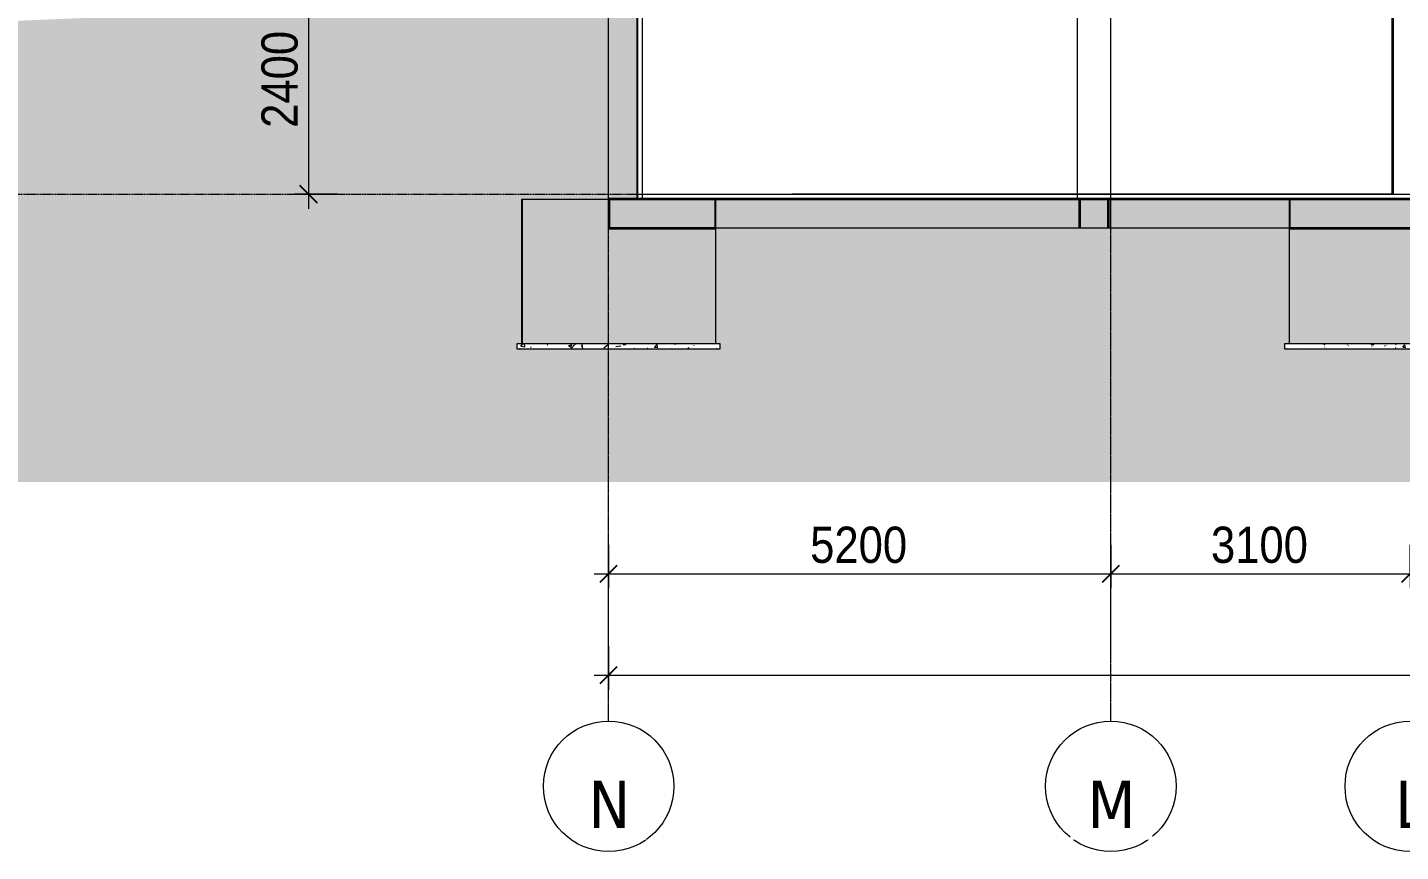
# Model space of a CAD drawing. Header units: millimetres. Extents: x -92143 to -2058, y -8802 to 35300.
# Drawn here: x -84255 to -70037, y -8802 to -275 of the extents above; entities that cross this region are included whole.
import ezdxf

# ---------------------------------------------------------------- set-up
doc = ezdxf.new("R2010")
doc.units = ezdxf.units.MM
doc.linetypes.add('Centre', pattern=[31.75, 6.35, -4.7625, 15.875, -4.7625])
doc.linetypes.add('Grid Line', pattern=[22.225, 12.7, -3.175, 3.175, -3.175])
for name, color, linetype, lineweight in [('0-1', 7, 'Continuous', 5), ('A-ANNO-DIMS', 211, 'Continuous', 9), ('A-ANNO-DIMS-150', 211, 'Continuous', 9), ('A-DETL-GENF-2', 9, 'Continuous', 9), ('A-DETL-GENF-3', 43, 'Continuous', 9), ('A-DETL-THIN', 151, 'Continuous', 9), ('A-FLOR', 192, 'Continuous', 9), ('A-FLOR-1', 10, 'Continuous', 35), ('A-FLOR-LEVL-2', 51, 'Centre', 9), ('A-FLOR-PATT-1', 7, 'Continuous', 9), ('A-WALL', 113, 'Continuous', 9), ('A-WALL-PATT-1', 7, 'Continuous', 9), ('C-PRKG', 70, 'Continuous', 9), ('L-SITE-WALL-1', 250, 'Continuous', 25), ('S-BEAM-1', 12, 'Continuous', 5), ('S-BEAM-3', 10, 'Continuous', 35), ('S-COLS-1', 7, 'Continuous', 9), ('S-FNDN-1', 32, 'Continuous', 5), ('S-FNDN-2', 250, 'Continuous', 25), ('S-GRID-1', 1, 'Grid Line', 9), ('S-GRID-IDEN', 1, 'Continuous', 9)]:
    doc.layers.add(name, color=color, linetype=linetype, lineweight=lineweight)
doc.styles.add('Tahoma_B_1', font='tahomabd.ttf', dxfattribs={"height": 487.5})
doc.styles.add('UTM Avo', font='', dxfattribs={"width": 0.9, "height": 375})
doc.styles.get('UTM Avo').set_extended_font_data('UTM Avo')
doc.dimstyles.new('1_Dim_chi_tiet_2_5', dxfattribs={"dimscale": 304.8, "dimtxt": 374.737856, "dimasz": 0.590551, "dimexe": 0.492126, "dimexo": 0.0625, "dimgap": 0.049213, "dimtad": 1, "dimdec": 0, "dimrnd": 5, "dimzin": 0, "dimdsep": 46, "dimtxsty": 'UTM Avo', "dimblk1": 'OBLIQUE', "dimblk2": 'OBLIQUE', "dimsah": 1, "dimcen": 0.09, "dimdle": 0.492126, "dimazin": 0, "dimtfac": 1, "dimtdec": 4, "dimtix": 1, "dimtmove": 0, "dimatfit": 3, "dimfxl": 0.984252, "dimfxlon": 1, "dimtvp": 1, "dimtolj": 1, "dimtzin": 0, "dimarcsym": 2})
pattern_1 = [(50, (-51987.05, 14125), (327.9314, -28.6906), [34.29, -377.19]), (355, (-51987.05, 14125), (-63.4373, 343.9026), [27.432, -301.752]), (100.451, (-51959.72, 14122.6), (264.4966, 315.2094), [29.142, -320.562]), (46.184, (-51987.05, 14216.44), (487.9424, -75.6775), [51.435, -565.785]), (96.636, (-51946.4, 14210.13), (427.3244, 445.37), [43.713, -480.843]), (351.184, (-51987.05, 14216.44), (427.329, 445.3655), [41.148, -452.628]), (21, (-51941.33, 14193.58), (272.9058, -184.0777), [34.29, -377.19]), (326, (-51941.33, 14193.58), (111.2438, 331.539), [27.432, -301.752]), (71.451, (-51918.6, 14178.24), (384.1505, 147.458), [29.142, -320.562]), (37.5, (-51987.05, 14125), (5.56, 152.19915), [5.029, -293.065, 5.029, -301.295, -302.895]), (37.5, (-51987.05, 14125), (5.56, 152.19915), [-604.418, 5.029, -297.866]), (7.5, (-51987.05, 14125), (120.2759, 180.32485), [5.029, -169.621, 5.029, -286.207, -115.443]), (7.5, (-51987.05, 14125), (120.2759, 180.32485), [-465.887, 5.029, -110.414]), (327.5, (-52089.01, 14125), (244.06366, -10.3123), [5.029, -109.271, 5.029, -351.587, -473.202]), (327.5, (-52089.01, 14125), (244.06366, -10.3123), [-470.916, 5.029, -468.173]), (317.5, (-52134.73, 14125), (266.6327, 45.7678), [5.029, -143.561, 5.029, -231.8, -336.042]), (317.5, (-52134.73, 14125), (266.6327, 45.7678), [-385.42, 5.029, -331.013])]
pattern_2 = [(50, (-51987.05, 14125), (1093.104, -95.634), [114.3, -1257.3]), (355, (-51987, 14125), (-211.457, 1146.34), [91.44, -1005.84]), (100.451, (-51896, 14117), (881.656, 1050.7), [97.14, -1068.54]), (46.184, (-51987, 14429.8), (1626.475, -252.257), [171.45, -1885.95]), (96.636, (-51851.5, 14408.8), (1424.416, 1484.565), [145.71, -1602.81]), (351.184, (-51987, 14429.8), (1424.43, 1484.55), [137.16, -1508.76]), (21, (-51834.65, 14353.6), (909.686, -613.59), [114.3, -1257.3]), (326, (-51834.7, 14353.6), (370.812, 1105.13), [91.44, -1005.84]), (71.451, (-51758.8, 14302.5), (1280.503, 491.528), [97.14, -1068.54]), (37.5, (-51987.05, 14125), (18.5313, 507.3303), [50.292, -943.356, 50.292, -970.788, -1009.65]), (37.5, (-51987.05, 14125), (18.5313, 507.3303), [-2014.728, 50.292, -959.358]), (7.5, (-51987.05, 14125), (400.918, 601.084), [50.292, -531.876, 50.292, -920.496, -384.81]), (7.5, (-51987.05, 14125), (400.918, 601.084), [-1552.956, 50.292, -334.518]), (327.5, (-52326.9, 14125), (813.545, -34.3737), [50.292, -330.708, 50.292, -1138.428, -1577.34]), (327.5, (-52326.9, 14125), (813.545, -34.3737), [-1569.72, 50.292, -1527.048]), (317.5, (-52479.3, 14125), (888.775, 152.56), [50.292, -445.008, 50.292, -739.14, -1120.14]), (317.5, (-52479.3, 14125), (888.775, 152.56), [-1284.732, 50.292, -1069.848])]

# ---------------------------------------------------------------- blocks, each defined once
blk = doc.blocks.new('NCV_TKTC_KET CAU_rvt-1-TKCS_MẶT CẮT E')
at = {"layer": 'A-FLOR-PATT-1'}
blk.add_hatch(color=256, dxfattribs=at).paths.add_polyline_path([(-17238, -2350), (-17238, -2050), (-78236, -2050), (-78236, -2350), (-18018, -2350)])
at = {"layer": 'A-WALL-PATT-1'}
blk.add_hatch(color=256, dxfattribs=at).paths.add_polyline_path([(-77937, -2050), (-77937, 500), (-78237, 499), (-78237, -2050)])
at = {"layer": 'S-BEAM-1'}
blk.add_hatch(color=256, dxfattribs=at).paths.add_polyline_path([(-73062, -2350), (-73062, -2050), (-73362, -2050), (-73362, -2350)])
at = {"layer": 'S-FNDN-1'}
for points in [[(-77206, -3550), (-77129, -3550), (-77129, -2050), (-79134, -2050), (-79134, -3550), (-77377, -3550)], [(-70424, -3550), (-68687, -3550), (-68687, -2050), (-71187, -2050), (-71187, -3550), (-70691, -3550)]]:
    blk.add_hatch(color=256, dxfattribs=at).paths.add_polyline_path(points)
at = {"layer": 'A-FLOR-1'}
for p, q in [((-17238, -2050), (-78236, -2050)), ((-78236, -2050), (-78236, -2350)), ((-78236, -2350), (-77129, -2350)), ((-71187, -2350), (-68687, -2350))]:
    blk.add_line(p, q, dxfattribs=at)
at = {"layer": 'L-SITE-WALL-1'}
for p, q in [((-77937, -2050), (-77937, 500)), ((-78237, -2050), (-77937, -2050))]:
    blk.add_line(p, q, dxfattribs=at)
at = {"layer": 'S-BEAM-3'}
for p, q in [((-73062, -2050), (-73362, -2050)), ((-73362, -2050), (-73362, -2350)), ((-73062, -2350), (-73062, -2050))]:
    blk.add_line(p, q, dxfattribs=at)
at = {"layer": 'S-COLS-1'}
for p, q in [((-77887, -2050), (-77887, -2000)), ((-73387, -2000), (-73387, -2050)), ((-73037, -2050), (-73037, -2000))]:
    blk.add_line(p, q, dxfattribs=at)
at = {"layer": 'S-FNDN-2'}
for p, q in [((-79134, -2050), (-79134, -3550)), ((-77129, -2050), (-78237, -2050)), ((-77129, -2350), (-77129, -2050)), ((-68687, -2050), (-71187, -2050)), ((-71187, -2050), (-71187, -2350))]:
    blk.add_line(p, q, dxfattribs=at)
blk = doc.blocks.new('XE MAY2 - xe may 2-612722-TKCS_MẶT CẮT E')
at = {"layer": 'C-PRKG'}
for p, q in [((-70736, -2000), (-71536, -2000)), ((-71386, -2000), (-70886, -2000)), ((-71386, -2000), (-70886, -2000))]:
    blk.add_line(p, q, dxfattribs=at)
blk = doc.blocks.new('XE MAY2 - xe may 2-614215-TKCS_MẶT CẮT E')
at = {"layer": 'C-PRKG'}
for p, q in [((-77937, -2000), (-76037, -2000)), ((-77937, -2000), (-76037, -2000)), ((-77637, -2000), (-77537, -2000)), ((-77637, -2000), (-77537, -2000))]:
    blk.add_line(p, q, dxfattribs=at)
blk = doc.blocks.new('XE MAY2 - xe may 2-V32-TKCS_MẶT CẮT E')
at = {"layer": 'C-PRKG'}
for p, q in [((-72717, -2000), (-74617, -2000)), ((-72717, -2000), (-74617, -2000)), ((-73017, -2000), (-73117, -2000)), ((-73017, -2000), (-73117, -2000))]:
    blk.add_line(p, q, dxfattribs=at)
blk = doc.blocks.new('XE MAY2 - xe may 2-V33-TKCS_MẶT CẮT E')
at = {"layer": 'C-PRKG'}
for p, q in [((-70112, -2000), (-70736, -2000)), ((-70586, -2000), (-70112, -2000)), ((-70586, -2000), (-70112, -2000)), ((-70122, -2000), (-70112, -2000))]:
    blk.add_line(p, q, dxfattribs=at)
blk = doc.blocks.new('Grid - M_Grid Head - Circle-353313-TKCS_MẶT CẮT E')
at = {"layer": 'S-GRID-IDEN'}
blk.add_circle((-17237, -8127), 675, dxfattribs=at)
blk = doc.blocks.new('DIMBLOCK26-TKCS_MẶT CẮT E')
at = {"layer": 'A-ANNO-DIMS-150', "lineweight": 25}
for p, q in [((-81344, 400), (-81434, 490)), ((-81344, 400), (-81254, 310)), ((-81344, -2000), (-81434, -1910)), ((-81344, -2000), (-81254, -2090))]:
    blk.add_line(p, q, dxfattribs=at)
at = {"layer": 'A-ANNO-DIMS-150'}
for p, q in [((-81044, 400), (-81494, 400)), ((-81344, 400), (-81344, -2150)), ((-81344, 400), (-81044, 400)), ((-81044, -2000), (-81494, -2000)), ((-81344, -2000), (-81044, -2000))]:
    blk.add_line(p, q, dxfattribs=at)
at = {"layer": 'A-ANNO-DIMS-150', "color": 0, "insert": (-81832, -1314), "char_height": 375, "width": 1232.47, "attachment_point": 1, "rotation": 90, "line_spacing_factor": 1.110334, "style": 'UTM Avo'}
blk.add_mtext('2400', dxfattribs=at)
blk = doc.blocks.new('_Oblique')
at = {"color": 0, "linetype": 'ByBlock', "lineweight": -2}
blk.add_line((-0.5, -0.5), (0.5, 0.5), dxfattribs=at)
blk = doc.blocks.new('DIMBLOCK27-TKCS_MẶT CẮT E')
at = {"layer": 'A-ANNO-DIMS-150'}
for p, q in [((-78237, -5627), (-78237, -6077)), ((-78237, -5927), (-78237, -5627)), ((-73037, -5627), (-73037, -6077)), ((-73037, -5927), (-73037, -5627)), ((-78387, -5927), (-73037, -5927))]:
    blk.add_line(p, q, dxfattribs=at)
at = {"layer": 'A-ANNO-DIMS-150', "lineweight": 25}
for p, q in [((-78237, -5927), (-78327, -6017)), ((-78237, -5927), (-78147, -5837)), ((-73037, -5927), (-73127, -6017)), ((-73037, -5927), (-72947, -5837))]:
    blk.add_line(p, q, dxfattribs=at)
at = {"layer": 'A-ANNO-DIMS-150', "color": 0, "insert": (-76150, -5440), "char_height": 375, "width": 1232.47, "attachment_point": 1, "line_spacing_factor": 1.110334, "style": 'UTM Avo'}
blk.add_mtext('5200', dxfattribs=at)
blk = doc.blocks.new('DIMBLOCK28-TKCS_MẶT CẮT E')
at = {"layer": 'A-ANNO-DIMS-150'}
for p, q in [((-73037, -5627), (-73037, -6077)), ((-73037, -5927), (-73037, -5627)), ((-69937, -5627), (-69937, -6077)), ((-69937, -5927), (-69937, -5627)), ((-73037, -5927), (-69937, -5927))]:
    blk.add_line(p, q, dxfattribs=at)
at = {"layer": 'A-ANNO-DIMS-150', "lineweight": 25}
for p, q in [((-73037, -5927), (-73127, -6017)), ((-73037, -5927), (-72947, -5837)), ((-69937, -5927), (-70027, -6017)), ((-69937, -5927), (-69847, -5837))]:
    blk.add_line(p, q, dxfattribs=at)
at = {"layer": 'A-ANNO-DIMS-150', "color": 0, "insert": (-72000, -5440), "char_height": 375, "width": 1232.47, "attachment_point": 1, "line_spacing_factor": 1.110334, "style": 'UTM Avo'}
blk.add_mtext('3100', dxfattribs=at)
blk = doc.blocks.new('DIMBLOCK43-TKCS_MẶT CẮT E')
at = {"layer": 'A-ANNO-DIMS-150'}
for p, q in [((-78237, -6677), (-78237, -7127)), ((-78237, -6977), (-78237, -6677)), ((-17237, -6677), (-17237, -7127)), ((-17237, -6977), (-17237, -6677)), ((-78387, -6977), (-17087, -6977))]:
    blk.add_line(p, q, dxfattribs=at)
at = {"layer": 'A-ANNO-DIMS-150', "lineweight": 25}
for p, q in [((-78237, -6977), (-78147, -6887)), ((-17237, -6977), (-17147, -6887)), ((-78237, -6977), (-78327, -7067)), ((-17237, -6977), (-17327, -7067))]:
    blk.add_line(p, q, dxfattribs=at)
at = {"layer": 'A-ANNO-DIMS-150', "color": 0, "insert": (-48379, -6490), "char_height": 375, "width": 1540.59, "attachment_point": 1, "line_spacing_factor": 1.110334, "style": 'UTM Avo'}
blk.add_mtext('61000', dxfattribs=at)

msp = doc.modelspace()

# ---------------------------------------------------------------- hatches: boundary and pattern name
at = {"layer": 'A-DETL-GENF-2'}
h = msp.add_hatch(dxfattribs=at)
h.set_pattern_fill('FP_80', color=256, style=0, pattern_type=2)
h.set_pattern_definition([(0, (-51987.05, 14125), (725.805, 725.805), [725.805, -725.805]), (0, (-51987.05, 14397.2), (725.805, 725.805), [725.805, -725.805]), (0, (-51987.05, 14669.35), (725.805, 725.805), [725.805, -725.805]), (90, (-51896.3, 14760.1), (-725.805, 725.805), [725.805, -725.805]), (90, (-51624.15, 14760.1), (-725.805, 725.805), [725.805, -725.805]), (90, (-51352, 14760.1), (-725.805, 725.805), [725.805, -725.805])])
h.paths.add_polyline_path([(-45145.7, -4979.5), (-9386.6, -4979.5), (-9386.6, 100), (-17236.9, 100), (-17236.9, -2050), (-16329.5, -2050), (-16329.5, -3550), (-16290.7, -3550), (-16290.7, -3600), (-18395.8, -3600), (-18395.8, -3550), (-18344.9, -3550), (-18344.9, -2350), (-24260.8, -2350), (-24260.8, -3550), (-24210.8, -3550), (-24210.8, -3600), (-26810.8, -3600), (-26810.8, -3550), (-26760.8, -3550), (-26760.8, -2350), (-32412.2, -2350), (-32412.2, -3550), (-32362.2, -3550), (-32362.2, -3600), (-34962.2, -3600), (-34962.2, -3550), (-34912.2, -3550), (-34912.2, -2350), (-35962.3, -2350), (-35962.3, -3550), (-35912.3, -3550), (-35912.3, -3600), (-38512.3, -3600), (-38512.3, -3550), (-38462.3, -3550), (-38462.3, -2350), (-44085.8, -2350), (-44085.8, -3550), (-44035.8, -3550), (-44035.8, -3600), (-46635.8, -3600), (-46635.8, -3550), (-46585.8, -3550), (-46585.8, -2350), (-52283.7, -2350), (-52283.7, -3550), (-52233.7, -3550), (-52233.7, -3600), (-54833.7, -3600), (-54833.7, -3550), (-54783.7, -3550), (-54783.7, -2350), (-60484.3, -2350), (-60484.3, -3550), (-60434.3, -3550), (-60434.3, -3600), (-63034.3, -3600), (-63034.3, -3550), (-62984.3, -3550), (-62984.3, -2350), (-68686.7, -2350), (-68686.7, -3550), (-68637, -3550), (-68637, -3600), (-71237, -3600), (-71237, -3550), (-71186.7, -3550), (-71186.7, -2350), (-77128.9, -2350), (-77128.9, -3550), (-77081.7, -3550), (-77081.7, -3600), (-79185.9, -3600), (-79185.9, -3550), (-79135.9, -3550), (-79135.9, -2050), (-78237, -2050), (-78237, 0), (-79418.2, 0), (-85418.2, -250), (-88303.2, -250), (-88303.2, -4979.5), (-45762.2, -4979.5)])
h = msp.add_hatch(dxfattribs=at)
h.set_pattern_fill('FP_81', color=256, style=0, pattern_type=2)
h.set_pattern_definition(pattern_1)
h.paths.add_polyline_path([(-77205.6, -3600), (-77081.7, -3600), (-77081.7, -3550), (-79185.9, -3550), (-79185.9, -3600), (-77822.1, -3600)])
h = msp.add_hatch(dxfattribs=at)
h.set_pattern_fill('FP_81', color=256, style=0, pattern_type=2)
h.set_pattern_definition(pattern_1)
h.paths.add_polyline_path([(-68637, -3600), (-68637, -3550), (-71237, -3550), (-71237, -3600), (-69807.1, -3600)])
at = {"layer": 'A-DETL-GENF-3'}
h = msp.add_hatch(dxfattribs=at)
h.set_pattern_fill('FP_7', color=256, style=0, pattern_type=2)
h.set_pattern_definition(pattern_2)
h.paths.add_polyline_path([(-77205.6, -3600), (-77081.7, -3600), (-77081.7, -3550), (-79185.9, -3550), (-79185.9, -3600), (-77822.1, -3600)])
h = msp.add_hatch(dxfattribs=at)
h.set_pattern_fill('FP_7', color=256, style=0, pattern_type=2)
h.set_pattern_definition(pattern_2)
h.paths.add_polyline_path([(-68637, -3600), (-68637, -3550), (-71237, -3550), (-71237, -3600), (-69807.1, -3600)])

# ---------------------------------------------------------------- linework, layer by layer
at = {"layer": 'A-DETL-THIN'}
for p, q in [((-78237, -2050), (-78237, 0)), ((-79135.9, -3550), (-79135.9, -2050)), ((-79135.9, -2050), (-78237, -2050)), ((-71186.7, -2350), (-77128.9, -2350)), ((-77128.9, -2350), (-77128.9, -3550)), ((-71186.7, -3550), (-71186.7, -2350)), ((-79135.9, -3550), (-79185.9, -3550)), ((-79185.9, -3550), (-79185.9, -3600)), ((-77131.7, -3550), (-79135.9, -3550)), ((-77081.7, -3550), (-77131.7, -3550)), ((-77081.7, -3600), (-77081.7, -3550)), ((-70691.2, -3550), (-71237, -3550)), ((-71237, -3550), (-71237, -3600)), ((-68687, -3550), (-70691.2, -3550)), ((-79185.9, -3600), (-77081.7, -3600)), ((-71237, -3600), (-68637, -3600))]:
    msp.add_line(p, q, dxfattribs=at)
at = {"layer": 'A-FLOR'}
for p, q in [((-70111.9, -300), (-70121.9, -300)), ((-70111.9, -550), (-70121.9, -550))]:
    msp.add_line(p, q, dxfattribs=at)
at = {"layer": 'A-FLOR-LEVL-2'}
msp.add_line((-92142.8, -2000), (-7454.7, -2000), dxfattribs=at)
at = {"layer": 'A-WALL'}
for p, q in [((-77886.9, -2000), (-77886.9, 1550)), ((-70111.9, 1550), (-70111.9, -2000)), ((-73386.9, 500), (-73386.9, -2000)), ((-73036.9, -2000), (-73036.9, 500)), ((-70121.9, -2000), (-70121.9, 500)), ((-77926.9, -2000), (-77886.9, -2000)), ((-77876.9, -2000), (-73396.9, -2000)), ((-73386.9, -2000), (-73036.9, -2000)), ((-73026.9, -2000), (-70121.9, -2000)), ((-70111.9, -2000), (-69761.9, -2000))]:
    msp.add_line(p, q, dxfattribs=at)
at = {"layer": 'S-GRID-1'}
for p, q in [((-78236.9, -3701.5), (-78236.9, 30542.5)), ((-73036.9, -3701.5), (-73036.9, 30542.5)), ((-78236.9, -7451.5), (-78236.9, -3701.5)), ((-73036.9, -7451.5), (-73036.9, -3701.5))]:
    msp.add_line(p, q, dxfattribs=at)

# ---------------------------------------------------------------- block references
at = {"layer": '0-1'}
msp.add_blockref('NCV_TKTC_KET CAU_rvt-1-TKCS_MẶT CẮT E', (0, 0), dxfattribs=at)
at = {"layer": 'C-PRKG'}
for name, p in [('XE MAY2 - xe may 2-614215-TKCS_MẶT CẮT E', (0, 0)), ('XE MAY2 - xe may 2-612722-TKCS_MẶT CẮT E', (-4800, 0)), ('XE MAY2 - xe may 2-612722-TKCS_MẶT CẮT E', (-4000, 0)), ('XE MAY2 - xe may 2-612722-TKCS_MẶT CẮT E', (-3200, 0)), ('XE MAY2 - xe may 2-V32-TKCS_MẶT CẮT E', (0, 0)), ('XE MAY2 - xe may 2-612722-TKCS_MẶT CẮT E', (-1600, 0)), ('XE MAY2 - xe may 2-612722-TKCS_MẶT CẮT E', (-800, 0)), ('XE MAY2 - xe may 2-612722-TKCS_MẶT CẮT E', (0, 0)), ('XE MAY2 - xe may 2-V33-TKCS_MẶT CẮT E', (0, 0))]:
    msp.add_blockref(name, p, dxfattribs=at)
at = {"layer": 'S-GRID-IDEN'}
for p in [(-61000, 0), (-55799.9, 0), (-52700, 0)]:
    msp.add_blockref('Grid - M_Grid Head - Circle-353313-TKCS_MẶT CẮT E', p, dxfattribs=at)

# ---------------------------------------------------------------- dimensions: what is measured, and where the dimension line sits
at = {"layer": 'A-ANNO-DIMS'}
dim = msp.add_linear_dim(base=(-81344.4, -2000), p1=(-81044.4, 400), p2=(-81044.4, -2000), angle=90, dimstyle='1_Dim_chi_tiet_2_5', override={"dimpost": '<>', "dimfxl": 2400}, dxfattribs=at)
dim.commit()
dim.dimension.update_dxf_attribs({"geometry": 'DIMBLOCK26-TKCS_MẶT CẮT E', "text_midpoint": (-81553.5, -800)})
for base, p1, p2, override, picture, middle in [((-73036.9, -5927.4), (-78236.9, -5627.4), (-73036.9, -5627.4), {"dimpost": '<>', "dimfxl": 5200.050696}, 'DIMBLOCK27-TKCS_MẶT CẮT E', (-75636.9, -5718.4)), ((-69936.9, -5927.4), (-73036.9, -5627.4), (-69936.9, -5627.4), {"dimpost": '<>', "dimfxl": 3099.949304}, 'DIMBLOCK28-TKCS_MẶT CẮT E', (-71486.9, -5718.4)), ((-17236.9, -6977.4), (-78236.9, -6677.4), (-17236.9, -6677.4), {"dimpost": '<>', "dimfxl": 61000}, 'DIMBLOCK43-TKCS_MẶT CẮT E', (-47736.9, -6768.4))]:
    dim = msp.add_linear_dim(base=base, p1=p1, p2=p2, dimstyle='1_Dim_chi_tiet_2_5', override=override, dxfattribs=at)
    dim.commit()
    dim.dimension.update_dxf_attribs({"geometry": picture, "text_midpoint": middle})

# ---------------------------------------------------------------- next in the draw order: texts
at = {"layer": 'S-GRID-IDEN', "char_height": 487.5, "attachment_point": 5, "line_spacing_factor": 0.996129, "style": 'Tahoma_B_1', "bg_fill": 3, "box_fill_scale": 1.25, "bg_fill_color": 256, "bg_fill_true_color": 13158600, "bg_fill_transparency": 0}
for s, insert, width in [('\\pt1904.99887,3809.99775,5715.0015,7620.00037,9524.99925,11429.99813,13335.00187,15240.00075,17144.99962,19049.9985,20955.00225,22860.00112,24765,26669.99887,28574.99775,30480.0015,32385.00037,34289.99925,36194.99812,38100.00187,40005.00075,41909.99962,43814.9985,45720.00225,47625.00112,49530,51434.99887,53339.99775,55245.0015,57150.00037,59054.99925,60959.99812;N', (-78230.7, -8313.8), 526.5), ('\\pt1904.99887,3809.99775,5715.0015,7620.00037,9524.99925,11429.99813,13335.00187,15240.00075,17144.99962,19049.9985,20955.00225,22860.00112,24765,26669.99887,28574.99775,30480.0015,32385.00037,34289.99925,36194.99812,38100.00187,40005.00075,41909.99962,43814.9985,45720.00225,47625.00112,49530,51434.99887,53339.99775,55245.0015,57150.00037,59054.99925,60959.99812;M', (-73030.6, -8313.8), 606), ('\\pt1904.99887,3809.99775,5715.0015,7620.00037,9524.99925,11429.99813,13335.00187,15240.00075,17144.99962,19049.9985,20955.00225,22860.00112,24765,26669.99887,28574.99775,30480.0015,32385.00037,34289.99925,36194.99812,38100.00187,40005.00075,41909.99962,43814.9985,45720.00225,47625.00112,49530,51434.99887,53339.99775,55245.0015,57150.00037,59054.99925,60959.99812;L', (-69930.7, -8313.8), 387)]:
    msp.add_mtext(s, dxfattribs=dict(at, insert=insert, width=width))

doc.saveas('drawing.dxf')
